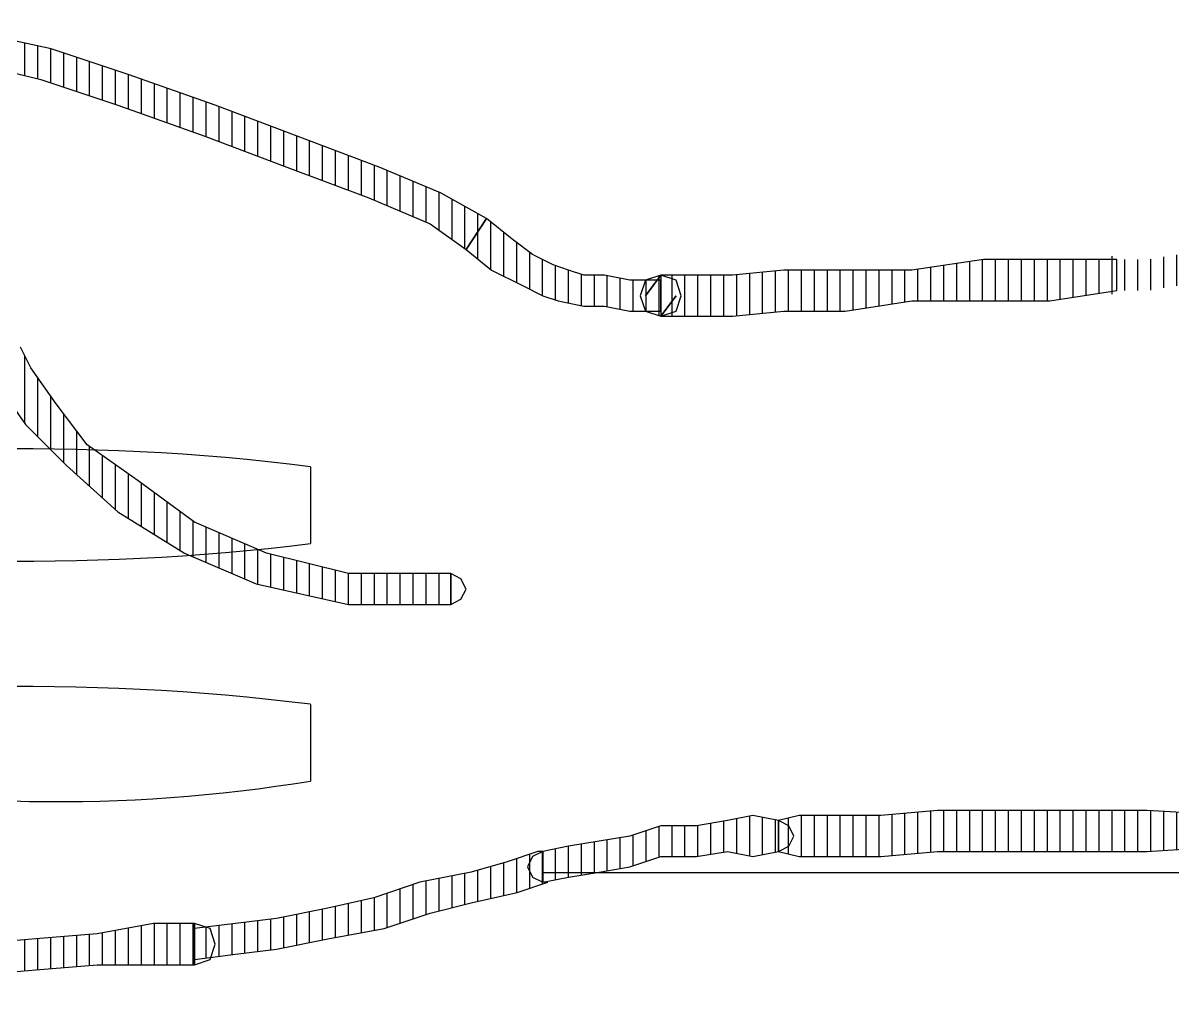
# Model space of a CAD drawing. Header units: millimetres. Extents: x 11489 to 12006, y 36725 to 37730.
# Drawn here: x 11833.01 to 11844.11, y 37477.42 to 37486.96 of the extents above; entities that cross this region are included whole.
import ezdxf

# ---------------------------------------------------------------- set-up
doc = ezdxf.new("R2010")
doc.units = ezdxf.units.MM
doc.layers.add('OC-Mutfak_Ekipman', color=252, linetype='Continuous')
pattern_1 = [(360, (-19413.11011, 29189.02214), (1e-16, 0.125), [25])]

# ---------------------------------------------------------------- blocks, each defined once
blk = doc.blocks.new('A$C0b4f8896')
at = {"ltscale": 30}
h = blk.add_hatch(dxfattribs=at)
h.set_pattern_fill('DC_LINES', color=256, scale=0.1, style=0)
h.set_pattern_definition(pattern_1)
edge = h.paths.add_edge_path(flags=0)
edge.add_line((3.13, 31.269), (3.13, 31.565))
edge.add_line((3.13, 31.565), (3.08, 31.862))
edge.add_line((3.08, 31.862), (3.13, 32.109))
edge.add_line((3.13, 32.109), (3.13, 32.356))
edge.add_line((3.13, 32.356), (3.13, 32.555))
edge.add_line((3.13, 32.555), (3.13, 32.753))
edge.add_line((3.13, 32.753), (3.13, 32.901))
edge.add_line((3.13, 32.901), (3.13, 33))
edge.add_line((3.13, 33), (2.732, 33))
edge.add_line((2.732, 33), (2.732, 32.901))
edge.add_line((2.732, 32.901), (2.732, 32.753))
edge.add_line((2.732, 32.753), (2.732, 32.555))
edge.add_line((2.732, 32.555), (2.732, 32.356))
edge.add_line((2.732, 32.356), (2.732, 32.109))
edge.add_line((2.732, 32.109), (2.782, 31.862))
edge.add_line((2.782, 31.862), (2.831, 31.565))
edge.add_line((2.831, 31.565), (2.831, 31.269))
edge.add_line((2.831, 31.269), (2.782, 31.269))
edge.add_line((2.782, 31.269), (2.831, 31.12))
edge.add_line((2.831, 31.12), (2.98, 31.07))
edge.add_line((2.98, 31.07), (3.13, 31.12))
edge.add_line((3.13, 31.12), (3.179, 31.269))
h = blk.add_hatch(dxfattribs=at)
h.set_pattern_fill('DC_LINES', color=256, scale=0.1, style=0)
h.set_pattern_definition(pattern_1)
edge = h.paths.add_edge_path(flags=0)
edge.add_line((8.196, 32.356), (8.147, 31.565))
edge.add_line((8.147, 31.565), (8.147, 30.823))
edge.add_line((8.147, 30.823), (8.147, 30.131))
edge.add_line((8.147, 30.131), (8.147, 29.537))
edge.add_line((8.147, 29.537), (8.196, 28.992))
edge.add_line((8.196, 28.992), (8.196, 28.548))
edge.add_line((8.196, 28.548), (8.196, 28.201))
edge.add_line((8.196, 28.201), (8.246, 28.003))
edge.add_line((8.246, 28.003), (8.544, 28.003))
edge.add_line((8.544, 28.003), (8.594, 28.201))
edge.add_line((8.594, 28.201), (8.594, 28.548))
edge.add_line((8.594, 28.548), (8.594, 28.992))
edge.add_line((8.594, 28.992), (8.544, 29.537))
edge.add_line((8.544, 29.537), (8.544, 30.131))
edge.add_line((8.544, 30.131), (8.544, 30.823))
edge.add_line((8.544, 30.823), (8.544, 31.565))
edge.add_line((8.544, 31.565), (8.494, 32.356))
edge.add_line((8.494, 32.356), (8.544, 32.356))
edge.add_line((8.544, 32.356), (8.494, 32.506))
edge.add_line((8.494, 32.506), (8.345, 32.555))
edge.add_line((8.345, 32.555), (8.196, 32.506))
edge.add_line((8.196, 32.506), (8.147, 32.356))
h = blk.add_hatch(dxfattribs=at)
h.set_pattern_fill('DC_LINES', color=256, scale=0.1, style=0)
h.set_pattern_definition(pattern_1)
edge = h.paths.add_edge_path(flags=0)
edge.add_line((3.179, 27.014), (3.378, 26.865))
edge.add_line((3.378, 26.865), (3.378, 27.162))
edge.add_line((3.378, 27.162), (3.378, 27.558))
edge.add_line((3.378, 27.558), (3.328, 28.053))
edge.add_line((3.328, 28.053), (3.328, 28.646))
edge.add_line((3.328, 28.646), (3.229, 29.29))
edge.add_line((3.229, 29.29), (3.229, 29.982))
edge.add_line((3.229, 29.982), (3.229, 30.625))
edge.add_line((3.229, 30.625), (3.13, 31.269))
edge.add_line((3.13, 31.269), (2.831, 31.269))
edge.add_line((2.831, 31.269), (2.831, 30.625))
edge.add_line((2.831, 30.625), (2.831, 29.982))
edge.add_line((2.831, 29.982), (2.931, 29.29))
edge.add_line((2.931, 29.29), (2.931, 28.646))
edge.add_line((2.931, 28.646), (2.931, 28.053))
edge.add_line((2.931, 28.053), (2.98, 27.558))
edge.add_line((2.98, 27.558), (2.98, 27.162))
edge.add_line((2.98, 27.162), (2.98, 26.865))
edge.add_line((2.98, 26.865), (3.179, 26.717))
edge.add_line((3.179, 26.717), (2.98, 26.865))
edge.add_line((2.98, 26.865), (3.03, 26.717))
edge.add_line((3.03, 26.717), (3.179, 26.667))
edge.add_line((3.179, 26.667), (3.328, 26.717))
edge.add_line((3.328, 26.717), (3.378, 26.865))
h = blk.add_hatch(dxfattribs=at)
h.set_pattern_fill('DC_LINES', color=256, scale=0.1, style=0)
h.set_pattern_definition(pattern_1)
edge = h.paths.add_edge_path(flags=0)
edge.add_line((8.246, 28.003), (8.196, 27.756))
edge.add_line((8.196, 27.756), (8.246, 27.509))
edge.add_line((8.246, 27.509), (8.296, 27.212))
edge.add_line((8.296, 27.212), (8.296, 26.865))
edge.add_line((8.296, 26.865), (8.395, 26.568))
edge.add_line((8.395, 26.568), (8.445, 26.271))
edge.add_line((8.445, 26.271), (8.494, 25.975))
edge.add_line((8.494, 25.975), (8.544, 25.728))
edge.add_line((8.544, 25.728), (8.842, 25.728))
edge.add_line((8.842, 25.728), (8.792, 25.975))
edge.add_line((8.792, 25.975), (8.743, 26.271))
edge.add_line((8.743, 26.271), (8.693, 26.568))
edge.add_line((8.693, 26.568), (8.594, 26.865))
edge.add_line((8.594, 26.865), (8.594, 27.212))
edge.add_line((8.594, 27.212), (8.544, 27.509))
edge.add_line((8.544, 27.509), (8.594, 27.756))
edge.add_line((8.594, 27.756), (8.544, 28.003))
h = blk.add_hatch(dxfattribs=at)
h.set_pattern_fill('DC_LINES', color=256, scale=0.1, style=0)
h.set_pattern_definition(pattern_1)
edge = h.paths.add_edge_path(flags=0)
edge.add_line((8.246, 28.003), (8.196, 27.756))
edge.add_line((8.196, 27.756), (8.246, 27.509))
edge.add_line((8.246, 27.509), (8.296, 27.212))
edge.add_line((8.296, 27.212), (8.296, 26.865))
edge.add_line((8.296, 26.865), (8.395, 26.568))
edge.add_line((8.395, 26.568), (8.445, 26.271))
edge.add_line((8.445, 26.271), (8.494, 25.975))
edge.add_line((8.494, 25.975), (8.544, 25.728))
edge.add_line((8.544, 25.728), (8.842, 25.728))
edge.add_line((8.842, 25.728), (8.792, 25.975))
edge.add_line((8.792, 25.975), (8.743, 26.271))
edge.add_line((8.743, 26.271), (8.693, 26.568))
edge.add_line((8.693, 26.568), (8.594, 26.865))
edge.add_line((8.594, 26.865), (8.594, 27.212))
edge.add_line((8.594, 27.212), (8.544, 27.509))
edge.add_line((8.544, 27.509), (8.594, 27.756))
edge.add_line((8.594, 27.756), (8.544, 28.003))
h = blk.add_hatch(dxfattribs=at)
h.set_pattern_fill('DC_LINES', color=256, scale=0.1, style=0)
h.set_pattern_definition(pattern_1)
edge = h.paths.add_edge_path(flags=0)
edge.add_line((2.732, 24.985), (2.931, 25.232))
edge.add_line((2.931, 25.232), (3.08, 25.529))
edge.add_line((3.08, 25.529), (3.179, 25.728))
edge.add_line((3.179, 25.728), (3.229, 25.876))
edge.add_line((3.229, 25.876), (3.279, 26.123))
edge.add_line((3.279, 26.123), (3.279, 26.321))
edge.add_line((3.279, 26.321), (3.328, 26.568))
edge.add_line((3.328, 26.568), (3.328, 26.865))
edge.add_line((3.328, 26.865), (3.03, 26.865))
edge.add_line((3.03, 26.865), (3.03, 26.568))
edge.add_line((3.03, 26.568), (2.98, 26.321))
edge.add_line((2.98, 26.321), (2.98, 26.123))
edge.add_line((2.98, 26.123), (2.931, 25.975))
edge.add_line((2.931, 25.975), (2.881, 25.826))
edge.add_line((2.881, 25.826), (2.782, 25.628))
edge.add_line((2.782, 25.628), (2.633, 25.431))
edge.add_line((2.633, 25.431), (2.434, 25.183))
h = blk.add_hatch(dxfattribs=at)
h.set_pattern_fill('DC_LINES', color=256, scale=0.1, style=0)
h.set_pattern_definition(pattern_1)
edge = h.paths.add_edge_path(flags=0)
edge.add_line((8.544, 25.728), (8.544, 25.678))
edge.add_line((8.544, 25.678), (8.643, 25.381))
edge.add_line((8.643, 25.381), (8.743, 25.034))
edge.add_line((8.743, 25.034), (8.842, 24.54))
edge.add_line((8.842, 24.54), (8.991, 24.095))
edge.add_line((8.991, 24.095), (9.09, 23.649))
edge.add_line((9.09, 23.649), (9.19, 23.154))
edge.add_line((9.19, 23.154), (9.239, 22.759))
edge.add_line((9.239, 22.759), (9.289, 22.363))
edge.add_line((9.289, 22.363), (9.587, 22.363))
edge.add_line((9.587, 22.363), (9.537, 22.759))
edge.add_line((9.537, 22.759), (9.488, 23.154))
edge.add_line((9.488, 23.154), (9.388, 23.649))
edge.add_line((9.388, 23.649), (9.289, 24.193))
edge.add_line((9.289, 24.193), (9.14, 24.639))
edge.add_line((9.14, 24.639), (9.041, 25.034))
edge.add_line((9.041, 25.034), (8.941, 25.479))
edge.add_line((8.941, 25.479), (8.842, 25.776))
edge.add_line((8.842, 25.776), (8.842, 25.728))
h = blk.add_hatch(dxfattribs=at)
h.set_pattern_fill('DC_LINES', color=256, scale=0.1, style=0)
h.set_pattern_definition(pattern_1)
h.paths.add_polyline_path([(0.844, 19.84), (0.944, 20.285), (1.093, 20.879), (1.341, 21.621), (1.639, 22.462), (1.937, 23.254), (2.235, 24.045), (2.484, 24.639), (2.732, 24.985), (2.434, 25.183), (2.186, 24.737), (1.937, 24.145), (1.639, 23.353), (1.341, 22.561), (1.043, 21.72), (0.795, 20.978), (0.646, 20.285), (0.546, 19.84), (0.596, 19.741), (0.695, 19.691), (0.795, 19.741)], flags=0)
h = blk.add_hatch(dxfattribs=at)
h.set_pattern_fill('DC_LINES', color=256, scale=0.1, style=0)
h.set_pattern_definition(pattern_1)
edge = h.paths.add_edge_path(flags=0)
edge.add_line((3.726, 20.384), (3.775, 20.384))
edge.add_line((3.775, 20.384), (4.073, 20.483))
edge.add_line((4.073, 20.483), (4.421, 20.73))
edge.add_line((4.421, 20.73), (4.818, 21.126))
edge.add_line((4.818, 21.126), (5.266, 21.621))
edge.add_line((5.266, 21.621), (5.663, 22.264))
edge.add_line((5.663, 22.264), (5.961, 22.957))
edge.add_line((5.961, 22.957), (6.16, 23.848))
edge.add_line((6.16, 23.848), (6.16, 24.837))
edge.add_line((6.16, 24.837), (5.862, 24.837))
edge.add_line((5.862, 24.837), (5.862, 23.848))
edge.add_line((5.862, 23.848), (5.663, 23.056))
edge.add_line((5.663, 23.056), (5.365, 22.363))
edge.add_line((5.365, 22.363), (4.967, 21.818))
edge.add_line((4.967, 21.818), (4.62, 21.324))
edge.add_line((4.62, 21.324), (4.222, 21.027))
edge.add_line((4.222, 21.027), (3.875, 20.78))
edge.add_line((3.875, 20.78), (3.676, 20.681))
edge.add_line((3.676, 20.681), (3.726, 20.681))
h = blk.add_hatch(dxfattribs=at)
h.set_pattern_fill('DC_LINES', color=256, scale=0.1, style=0)
h.set_pattern_definition(pattern_1)
edge = h.paths.add_edge_path(flags=0)
edge.add_line((9.289, 22.363), (9.239, 22.363))
edge.add_line((9.239, 22.363), (9.239, 21.967))
edge.add_line((9.239, 21.967), (9.339, 21.423))
edge.add_line((9.339, 21.423), (9.388, 20.829))
edge.add_line((9.388, 20.829), (9.438, 20.235))
edge.add_line((9.438, 20.235), (9.537, 19.593))
edge.add_line((9.537, 19.593), (9.637, 19.098))
edge.add_line((9.637, 19.098), (9.687, 18.652))
edge.add_line((9.687, 18.652), (9.786, 18.306))
edge.add_line((9.786, 18.306), (10.084, 18.405))
edge.add_line((10.084, 18.405), (9.984, 18.652))
edge.add_line((9.984, 18.652), (9.935, 19.098))
edge.add_line((9.935, 19.098), (9.836, 19.593))
edge.add_line((9.836, 19.593), (9.736, 20.235))
edge.add_line((9.736, 20.235), (9.687, 20.829))
edge.add_line((9.687, 20.829), (9.637, 21.423))
edge.add_line((9.637, 21.423), (9.637, 21.967))
edge.add_line((9.637, 21.967), (9.637, 22.363))
edge.add_line((9.637, 22.363), (9.587, 22.363))
h = blk.add_hatch(dxfattribs=at)
h.set_pattern_fill('DC_LINES', color=256, scale=0.1, style=0)
h.set_pattern_definition(pattern_1)
edge = h.paths.add_edge_path(flags=0)
edge.add_line((9.239, 22.363), (9.239, 21.967))
edge.add_line((9.239, 21.967), (9.339, 21.423))
edge.add_line((9.339, 21.423), (9.388, 20.829))
edge.add_line((9.388, 20.829), (9.438, 20.235))
edge.add_line((9.438, 20.235), (9.537, 19.593))
edge.add_line((9.537, 19.593), (9.637, 19.098))
edge.add_line((9.637, 19.098), (9.687, 18.652))
edge.add_line((9.687, 18.652), (9.786, 18.306))
edge.add_line((9.786, 18.306), (10.084, 18.405))
edge.add_line((10.084, 18.405), (9.984, 18.652))
edge.add_line((9.984, 18.652), (9.935, 19.098))
edge.add_line((9.935, 19.098), (9.836, 19.593))
edge.add_line((9.836, 19.593), (9.736, 20.235))
edge.add_line((9.736, 20.235), (9.687, 20.829))
edge.add_line((9.687, 20.829), (9.637, 21.423))
edge.add_line((9.637, 21.423), (9.637, 21.967))
edge.add_line((9.637, 21.967), (9.637, 22.363))
for p, q in [((8.748, 25.728), (8.748, 32.571)), ((8.196, 32.356), (8.147, 31.565)), ((8.544, 31.565), (8.494, 32.356)), ((8.147, 31.565), (8.147, 30.823)), ((8.544, 30.823), (8.544, 31.565)), ((3.13, 31.269), (2.831, 31.269)), ((2.831, 31.269), (2.831, 30.625)), ((3.229, 30.625), (3.13, 31.269)), ((8.147, 30.823), (8.147, 30.131)), ((8.544, 30.131), (8.544, 30.823)), ((2.831, 30.625), (2.831, 29.982)), ((3.229, 29.982), (3.229, 30.625)), ((8.147, 30.131), (8.147, 29.537)), ((8.544, 29.537), (8.544, 30.131)), ((2.831, 29.982), (2.931, 29.29)), ((3.229, 29.29), (3.229, 29.982)), ((8.147, 29.537), (8.196, 28.992)), ((8.594, 28.992), (8.544, 29.537)), ((2.931, 29.29), (2.931, 28.646)), ((3.328, 28.646), (3.229, 29.29)), ((8.196, 28.992), (8.196, 28.548)), ((8.594, 28.548), (8.594, 28.992)), ((2.931, 28.646), (2.931, 28.053)), ((3.328, 28.053), (3.328, 28.646)), ((8.196, 28.548), (8.196, 28.201)), ((8.594, 28.201), (8.594, 28.548)), ((8.196, 28.201), (8.246, 28.003)), ((8.296, 28.103), (8.246, 28.003)), ((8.395, 28.151), (8.296, 28.103)), ((8.494, 28.103), (8.395, 28.151)), ((8.544, 28.003), (8.494, 28.103)), ((8.544, 28.003), (8.594, 28.201)), ((2.931, 28.053), (2.98, 27.558)), ((3.378, 27.558), (3.328, 28.053)), ((8.246, 28.003), (8.196, 27.756)), ((8.246, 28.003), (8.196, 27.756)), ((8.246, 28.003), (8.544, 28.003)), ((8.246, 28.003), (8.544, 28.003)), ((8.246, 28.003), (8.246, 28.003)), ((8.544, 28.003), (8.246, 28.003)), ((8.246, 28.003), (8.246, 28.003)), ((8.544, 28.003), (8.246, 28.003)), ((8.246, 28.003), (8.246, 28.003)), ((8.544, 28.003), (8.544, 28.003)), ((8.594, 27.756), (8.544, 28.003)), ((8.544, 28.003), (8.544, 28.003)), ((8.594, 27.756), (8.544, 28.003)), ((8.196, 27.756), (8.246, 27.509)), ((8.196, 27.756), (8.246, 27.509)), ((8.544, 27.509), (8.594, 27.756)), ((8.544, 27.509), (8.594, 27.756)), ((2.98, 27.558), (2.98, 27.162)), ((3.378, 27.162), (3.378, 27.558)), ((8.246, 27.509), (8.296, 27.212)), ((8.246, 27.509), (8.296, 27.212)), ((8.594, 27.212), (8.544, 27.509)), ((8.594, 27.212), (8.544, 27.509)), ((2.98, 27.162), (2.98, 26.865)), ((3.378, 26.865), (3.378, 27.162)), ((8.296, 27.212), (8.296, 26.865)), ((8.296, 27.212), (8.296, 26.865)), ((8.594, 26.865), (8.594, 27.212)), ((8.594, 26.865), (8.594, 27.212)), ((3.03, 27.014), (2.98, 26.865)), ((3.179, 27.063), (3.03, 27.014)), ((3.328, 27.014), (3.179, 27.063)), ((3.179, 27.014), (3.378, 26.865)), ((3.378, 26.865), (3.179, 27.014)), ((3.179, 27.014), (3.179, 27.014)), ((3.378, 26.865), (3.328, 27.014)), ((2.98, 26.865), (3.378, 26.865)), ((2.98, 26.865), (3.179, 26.717)), ((3.179, 26.717), (2.98, 26.865)), ((2.98, 26.865), (3.03, 26.717)), ((3.328, 26.865), (3.03, 26.865)), ((3.03, 26.865), (3.03, 26.568)), ((3.328, 26.717), (3.378, 26.865)), ((3.328, 26.568), (3.328, 26.865)), ((3.378, 26.865), (3.378, 26.865)), ((8.296, 26.865), (8.395, 26.568)), ((8.296, 26.865), (8.395, 26.568)), ((8.693, 26.568), (8.594, 26.865)), ((8.693, 26.568), (8.594, 26.865)), ((3.03, 26.717), (3.179, 26.667)), ((3.179, 26.667), (3.328, 26.717)), ((3.03, 26.568), (2.98, 26.321)), ((3.279, 26.321), (3.328, 26.568)), ((8.395, 26.568), (8.445, 26.271)), ((8.395, 26.568), (8.445, 26.271)), ((8.743, 26.271), (8.693, 26.568)), ((8.743, 26.271), (8.693, 26.568)), ((2.98, 26.321), (2.98, 26.123)), ((3.279, 26.123), (3.279, 26.321)), ((8.445, 26.271), (8.494, 25.975)), ((8.445, 26.271), (8.494, 25.975)), ((8.792, 25.975), (8.743, 26.271)), ((8.792, 25.975), (8.743, 26.271)), ((2.98, 26.123), (2.931, 25.975)), ((3.229, 25.876), (3.279, 26.123)), ((2.931, 25.975), (2.881, 25.826)), ((8.494, 25.975), (8.544, 25.728)), ((8.494, 25.975), (8.544, 25.728)), ((8.842, 25.728), (8.792, 25.975)), ((8.842, 25.728), (8.792, 25.975)), ((2.881, 25.826), (2.782, 25.628)), ((3.179, 25.728), (3.229, 25.876)), ((8.941, 25.479), (8.842, 25.776)), ((8.842, 25.776), (8.842, 25.728)), ((3.08, 25.529), (3.179, 25.728)), ((8.544, 25.728), (8.842, 25.728)), ((8.544, 25.728), (8.842, 25.728)), ((8.544, 25.728), (8.594, 25.628)), ((8.842, 25.728), (8.544, 25.728)), ((8.544, 25.728), (8.544, 25.728)), ((8.544, 25.728), (8.544, 25.678)), ((8.842, 25.728), (8.544, 25.728)), ((8.544, 25.728), (8.544, 25.728)), ((8.544, 25.678), (8.643, 25.381)), ((8.792, 25.628), (8.842, 25.728)), ((2.782, 25.628), (2.633, 25.431)), ((8.594, 25.628), (8.693, 25.579)), ((8.693, 25.579), (8.792, 25.628)), ((2.931, 25.232), (3.08, 25.529)), ((9.041, 25.034), (8.941, 25.479)), ((2.633, 25.431), (2.434, 25.183)), ((8.643, 25.381), (8.743, 25.034)), ((2.732, 24.985), (2.931, 25.232)), ((2.434, 25.183), (2.186, 24.737)), ((2.434, 25.183), (2.434, 25.183)), ((2.434, 25.183), (2.732, 24.985)), ((2.732, 24.985), (2.434, 25.183)), ((8.743, 25.034), (8.842, 24.54)), ((9.14, 24.639), (9.041, 25.034)), ((2.484, 24.639), (2.732, 24.985)), ((2.732, 24.985), (2.732, 24.985)), ((2.732, 24.985), (2.732, 24.985)), ((5.911, 24.936), (5.862, 24.837)), ((6.011, 24.985), (5.911, 24.936)), ((6.11, 24.936), (6.011, 24.985)), ((6.16, 24.837), (6.11, 24.936)), ((6.16, 24.837), (5.862, 24.837)), ((5.862, 24.837), (5.862, 23.848)), ((5.862, 24.837), (6.16, 24.837)), ((6.16, 23.848), (6.16, 24.837)), ((6.16, 24.837), (6.16, 24.837)), ((2.186, 24.737), (1.937, 24.145)), ((2.235, 24.045), (2.484, 24.639)), ((9.289, 24.193), (9.14, 24.639)), ((8.842, 24.54), (8.991, 24.095)), ((1.937, 24.145), (1.639, 23.353)), ((9.388, 23.649), (9.289, 24.193)), ((1.937, 23.254), (2.235, 24.045)), ((8.991, 24.095), (9.09, 23.649)), ((5.862, 23.848), (5.663, 23.056)), ((5.961, 22.957), (6.16, 23.848)), ((9.09, 23.649), (9.19, 23.154)), ((9.488, 23.154), (9.388, 23.649)), ((4.83, 23.483), (5.57, 23.483)), ((7.124, 23.483), (7.864, 23.483)), ((1.639, 23.353), (1.341, 22.561)), ((1.639, 22.462), (1.937, 23.254)), ((9.19, 23.154), (9.239, 22.759)), ((9.537, 22.759), (9.488, 23.154)), ((5.663, 23.056), (5.365, 22.363)), ((5.663, 22.264), (5.961, 22.957)), ((9.239, 22.759), (9.289, 22.363)), ((9.587, 22.363), (9.537, 22.759)), ((1.341, 22.561), (1.043, 21.72)), ((9.438, 22.561), (9.289, 22.512)), ((9.587, 22.512), (9.438, 22.561)), ((1.341, 21.621), (1.639, 22.462)), ((9.289, 22.512), (9.239, 22.363)), ((9.637, 22.363), (9.587, 22.512)), ((5.365, 22.363), (4.967, 21.818)), ((9.289, 22.363), (9.239, 22.363)), ((9.239, 22.363), (9.239, 21.967)), ((9.239, 22.363), (9.239, 21.967)), ((9.637, 22.363), (9.239, 22.363)), ((9.239, 22.363), (9.239, 22.363)), ((9.239, 22.363), (9.637, 22.363)), ((9.587, 22.363), (9.289, 22.363)), ((9.289, 22.363), (9.289, 22.363)), ((9.289, 22.363), (9.587, 22.363)), ((9.637, 22.363), (9.587, 22.363)), ((9.637, 21.967), (9.637, 22.363)), ((9.637, 21.967), (9.637, 22.363)), ((9.637, 22.363), (9.637, 22.363)), ((5.266, 21.621), (5.663, 22.264)), ((9.239, 21.967), (9.339, 21.423)), ((9.239, 21.967), (9.339, 21.423)), ((9.637, 21.423), (9.637, 21.967)), ((9.637, 21.423), (9.637, 21.967)), ((4.967, 21.818), (4.62, 21.324)), ((1.043, 21.72), (0.795, 20.978)), ((1.093, 20.879), (1.341, 21.621)), ((4.818, 21.126), (5.266, 21.621)), ((9.339, 21.423), (9.388, 20.829)), ((9.339, 21.423), (9.388, 20.829)), ((9.687, 20.829), (9.637, 21.423)), ((9.687, 20.829), (9.637, 21.423)), ((4.62, 21.324), (4.222, 21.027)), ((4.421, 20.73), (4.818, 21.126)), ((4.222, 21.027), (3.875, 20.78)), ((0.795, 20.978), (0.646, 20.285)), ((0.944, 20.285), (1.093, 20.879)), ((3.875, 20.78), (3.676, 20.681)), ((9.388, 20.829), (9.438, 20.235)), ((9.388, 20.829), (9.438, 20.235)), ((9.736, 20.235), (9.687, 20.829)), ((9.736, 20.235), (9.687, 20.829)), ((4.073, 20.483), (4.421, 20.73))]:
    blk.add_line(p, q, dxfattribs=at)
for centre, radius, start, end in [((26.881, 20.726), 22.223, 172.8729, 189.9137), ((-16.482, 20.738), 22.223, 350.0863, 7.0954), ((29.175, 20.726), 22.223, 172.8729, 189.9137), ((-7.086, 21.036), 15.149, 348.689, 9.2988)]:
    blk.add_arc(centre, radius, start, end, dxfattribs=at)

msp = doc.modelspace()

# ---------------------------------------------------------------- block references
at = {"layer": 'OC-Mutfak_Ekipman', "linetype": 'Continuous', "rotation": 270}
msp.add_blockref('A$C0b4f8896', (11812.301, 37487.502), dxfattribs=at)

doc.saveas('drawing.dxf')
